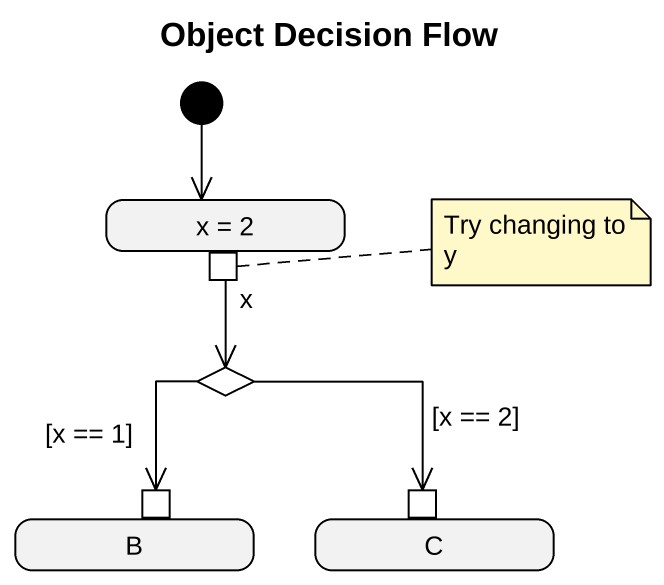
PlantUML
@startuml
title Object Decision Flow
hide empty description
state "x = 2" as x_2 {
  state "x" as x_ <<outputPin>>
}
state choice1 <<choice>>
state B {
  state pin1 <<inputPin>>
}
state C {
  state pin2 <<inputPin>>
}
[*] --> x_2
x_ --> choice1
choice1 --> pin1 : [x == 1]
choice1 --> pin2 : [x == 2]
note right of x_ : Try changing to y
@enduml
